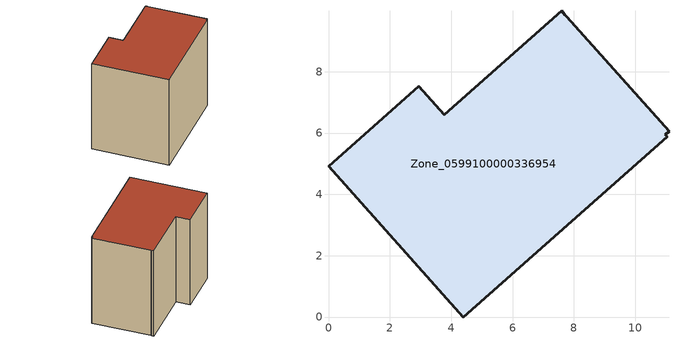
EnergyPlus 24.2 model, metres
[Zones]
Zone_0599100000336954
 floor ground (C_G): 7.76,9.79 11.1,6.06 10.98,5.95 11.04,5.88 4.4,0 0,4.92 2.95,7.52 3.77,6.59 7.6,9.98 7.71,9.86 z0
 wall outside (C_F): 0,4.92 4.4,0 11.04,5.88 10.98,5.95 11.1,6.06 7.76,9.79 7.71,9.86 7.6,9.98 3.77,6.59 2.95,7.52 0,4.92 z0:8.31
 roof outside (C_R): 11.1,6.06 7.76,9.79 7.71,9.86 7.6,9.98 3.77,6.59 2.95,7.52 0,4.92 4.4,0 11.04,5.88 10.98,5.95 z8.31
[BUILDING]
Pand.0599100000336954: North Axis=0; Terrain=City; Loads Convergence Tolerance Value=0.04; Temperature Convergence Tolerance Value=0.4; Solar Distribution=FullExterior; Maximum Number of Warmup Days=25; Minimum Number of Warmup Days=1
[Site:Location]
Rotterdam.The.Hague.AP_ZH_NLD Design_Conditions: Latitude=51.96; Longitude=4.45; Time Zone=1; Elevation=-4.5
[SITE:GROUNDTEMPERATURE:BUILDINGSURFACE]
18, 18, 18, 18, 18, 18, 18, 18, 18, 18, 18, 18
[MATERIAL] Thermal Absorptance=0.9; Solar Absorptance=0.7; Visible Absorptance=0.7
Name | Roughness | Thickness | Conductivity | Density | Specific Heat
G.TI.1975-1991 | MediumSmooth | 0.15 | 0.288461 | 540 | 1210
F.TI.1975-1991 | Rough | 0.3 | 0.230769 | 1920 | 840
R.TI.1975-1991 | MediumRough | 0.2 | 0.153846 | 1500 | 1000
[CONSTRUCTION]
C_G: G.TI.1975-1991
C_F: F.TI.1975-1991
C_R: R.TI.1975-1991
[ZONE]
Zone_0599100000336954: Type=1; Multiplier=1; Ceiling Height=Autocalculate; Volume=Autocalculate; Floor Area=autocalculate; Part of Total Floor Area=Yes
[ZONEINFILTRATION:DESIGNFLOWRATE]
Infil_Zone_0599100000336954: Zone or ZoneList or Space or SpaceList=Zone_0599100000336954; Schedule=AlwaysOn; Design Flow Rate Calculation Method=Flow/Area; Flow Rate per Floor Area=0.003; Constant Term Coefficient=1; Temperature Term Coefficient=0; Velocity Term Coefficient=0; Velocity Squared Term Coefficient=0
[HVACTEMPLATE:ZONE:IDEALLOADSAIRSYSTEM]
Zone_0599100000336954: Maximum Heating Supply Air Temperature=50; Minimum Cooling Supply Air Temperature=13; Maximum Heating Supply Air Humidity Ratio=0.0156; Minimum Cooling Supply Air Humidity Ratio=0.0077; Heating Limit=NoLimit; Cooling Limit=NoLimit; Dehumidification Control Type=ConstantSensibleHeatRatio; Cooling Sensible Heat Ratio=0.7; Dehumidification Setpoint=60; Humidification Control Type=None; Humidification Setpoint=30; Outdoor Air Method=None; Outdoor Air Flow Rate per Person=0.00944; Outdoor Air Flow Rate per Zone Floor Area=0; Outdoor Air Flow Rate per Zone=0; Demand Controlled Ventilation Type=None; Outdoor Air Economizer Type=NoEconomizer; Heat Recovery Type=None; Sensible Heat Recovery Effectiveness=0.7; Latent Heat Recovery Effectiveness=0.65
[ZONECONTROL:THERMOSTAT]
ThermostatControl_Zone_0599100000336954: Zone or ZoneList=Zone_0599100000336954; Control Type Schedule=DualSetpointControlType; Control 1=Thermostat_Zone_0599100000336954; Temperature Difference Between Cutout And Setpoint=0
[THERMOSTATSETPOINT:DUALSETPOINT]
Thermostat_Zone_0599100000336954: Heating Setpoint Temperature Schedule=HeatingSetpoint_Zone_0599100000336954; Cooling Setpoint Temperature Schedule=CoolingSetpoint_Zone_0599100000336954
[SCHEDULE:COMPACT]
HeatingSetpoint_Zone_0599100000336954: Through: 12/31, For: AllDays, Until: 24:00, 21
CoolingSetpoint_Zone_0599100000336954: Through: 12/31, For: AllDays, Until: 24:00, 24
DualSetpointControlType: Through: 12/31, For: AllDays, Until: 24:00, 4
AlwaysOn: Through: 12/31, For: AllDays, Until: 24:00, 1
